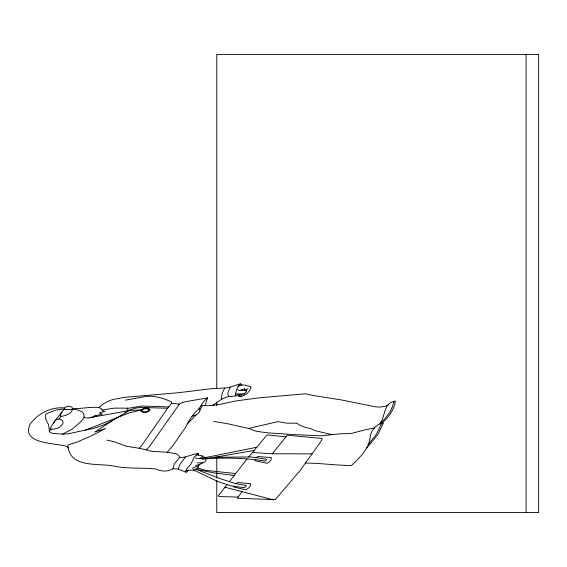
<?xml version="1.0" encoding="UTF-8"?>
<svg xmlns="http://www.w3.org/2000/svg" width="567" height="567" viewBox="0 0 567 567"><rect width="100%" height="100%" fill="white"/><g stroke="black" fill="none" stroke-linecap="round" stroke-linejoin="round"><path stroke-width="0.85" d="M125.541 400.139L145.102 396.617C154.118 395.071 163.261 398.395 171.44 401.762L171.56 403.25L167.612 408.261L141.133 407.425L135.633 408.091L130.63 409.665L112.202 420.728L94.774 432.047L105.568 428.468L91.734 435.725L76.439 442.373L67.934 444.939C68.926 468.477 97.8 462.927 113.492 466.053C127.334 468.973 141.722 467.527 155.613 468.966C161.113 471.546 167.499 472.049 172.9 468.739L174.289 464.012L179.562 457.505C186.231 457.853 192.093 453.891 198.67 453.501L198.365 455.138M244.242 393.519L243.973 395.369C247.361 394.164 249.749 390.826 251.004 387.559L250.635 386.63L244.639 385.014L241.946 384.986L240.479 383.845C236.985 386.488 235.978 391.414 235.418 395.532L235.943 395.894L236.971 395.497L239.019 394.065C241.577 394.15 245.794 394.249 246.525 391.131L244.66 390.486L239.146 390.472L237.672 389.642M240.94 389.72L244.434 389.387L244.526 388.232M246.269 390.819L246.369 389.869L247.956 388.678M167.265 452.26C174.104 444.514 179.604 435.768 185.65 427.369C188.74 420.211 193.354 413.612 199.152 408.587L199.797 408.842L199.797 411.514L198.337 413.421L196.054 414.987L187.308 423.953M62.455 434.152L72.441 428.971L80.294 422.075A19.526 10.277 -29.3 0 0 82.995 418.992L84.058 417.078L83.866 414.229A25.558 13.459 -29.3 0 0 81.981 411.762L78.196 410.076L74.724 409.317L66.991 409.587L61.633 409.105L55.438 410.132L46.274 413.818L45.573 415.037L45.792 419.204L48.649 424.945L49.407 431.799L51.42 433.075L54 433.443L62.455 434.152L67.948 433.868L94.654 428.113L103.626 424.959L112.202 420.728M185.707 472.02L186.621 468.888L190.675 464.501L194.134 457.257L198.188 453.352M172.9 468.739L178.286 469.093C179.037 464.366 182.702 460.886 185.324 457.108M59.046 418.871L60.917 416.228C65.403 416.348 74.532 412.443 71.952 407.149C69.911 406.206 66.75 405.483 65.212 407.645C60.251 414.697 53.709 421.175 50.031 428.879L53.341 429.176L57.352 428.305A6.414 3.381 -29.3 0 0 60.357 426.561C68.324 420.267 56.551 415.214 53.603 423.159M204.985 405.646L207.628 397.878L185.983 401.613L181.674 402.733L179.285 404.186L149.412 446.605L146.428 449.829M305.464 463.069C320.851 463.119 336.316 465.493 351.561 465.472C359.847 457.349 369.422 448.66 370.216 436.285C371.335 430.559 375.715 424.697 381.584 423.506C388.026 417.865 394.795 409.254 395.284 400.819L393.966 401.826L392.031 407.694L389.777 412.344L384.965 418.616L379.954 423.79C385.418 416.617 383.214 403.52 394.285 401.316M381.584 423.506L376.481 434.173L368.224 444.663M243.69 395.185L241.358 396.765L240.351 396.808L242.137 393.987M240.33 396.503L239.04 396.319L241.308 394.129M199.995 410.069L202.157 405.66M240.479 383.845C235.135 385.064 230.287 387.814 224.73 388.019L222.314 392.945L221.513 396.737L221.775 399.161L212.703 405.313M230.4 387.218L228.303 391.414L227.778 394.065L228.643 396.262L230.634 396.567L235.943 395.894M199.882 458.427L201.696 456.867L204.326 457.016L205.084 457.541M199.152 408.587L203.574 401.5L207.628 397.878M61.931 411.954C61.463 412.939 59.159 415.491 60.917 416.228M167.612 408.261L141.445 445.903L139.305 448.277M252.407 452.494L272.33 453.77L287.214 435.258L321.964 438.426L321.978 439.701L318.916 444.322L299.475 471.34L275.215 499.676L237.212 498.202L242.081 491.681M227.091 484.565L218.302 495.849L218.982 496.543L238.055 497.068M229.373 481.638L247.07 458.923M248.7 456.959L267.1 434.896L285.775 436.817M49.272 431.239L51.122 429.176M205.715 458.838L206.062 460.418C204.552 463.303 200.385 462.707 198.733 465.642C198.436 469.866 191.866 470.468 188.457 470.334L186.33 472.346L178.286 469.093M366.544 448.263L377.693 434.875L383.42 423.01L382.399 422.89M72.767 408.36C81.464 409.133 90.075 406.482 98.771 407.567L103.088 404.016L109.438 400.671L113.138 399.48L124.286 397.332L177.386 392.832L212.469 388.601L224.73 388.019M124.747 413.081L127.228 410.905L128.022 409.473L127.051 408.112M240.408 394.15C239.862 394.327 237.474 396.198 239.04 396.319M388.083 405.029L385.085 406.397L379.521 407.085L375.609 406.837L341.369 399.941L311.531 395.199L305.698 393.76L258.793 397.892L236.914 400.784L217.246 404.895L209.365 405.625L201.15 405.667M198.733 465.642L192.163 468.299M255.901 457.718L258.013 456.499L271.302 457.633C271.784 460.262 269.119 462.204 267.064 463.26L255.164 460.765L254.81 459.709M199.917 464.38L195.551 465.514M235.666 483.686L237.984 482.517L250.685 483.779C250.834 486.621 248.19 488.641 245.901 489.782L233.845 487.025L233.746 486.217M196.054 414.987L192.007 416.221M228.643 396.262L221.775 399.161M237.97 386.432L241.946 384.986M85.39 430.055L129.51 412.811L141.155 410.005C143.309 407.971 147.845 406.886 149.957 409.381L149.964 409.955C148.263 412.677 143.054 413.704 140.857 411.174L141.155 410.005L130.53 410.302L89.735 417.702M248.488 428.432L278.106 421.621L286.541 423.152L296.839 423.223L299.83 425.222L305.436 427.454L310.9 428.645L314.508 430.502L331.688 434.655M374.433 428.042L366.991 429.382L350.718 433.592L340.193 433.783L321.666 435.839L296.704 434.733L268.439 432.912L261.004 431.962L255.71 431.14L249.218 428.574L228.14 423.854L213.546 421.345M195.487 457.732L196.416 458.334L201.143 458.434L256.738 447.264M102.23 409.969L114.314 408.12L129.255 408.176L141.807 406.029L168.668 406.9M201.143 458.434L202.221 458.951L214.822 457.271L254.08 450.467M202.454 462.835L197.295 462.807M179.285 404.186L171.56 403.25M235.468 394.008L239.019 394.065M202.221 458.951C223.256 457.697 244.427 457.59 265.257 461.12L266.625 459.256L250.834 456.938L214.822 457.271M185.99 470.369L188.457 470.334M312.112 453.869L272.33 453.77M64.9 407.999C51.448 406.447 37.706 413.442 29.987 424.343C20.731 444.592 56.898 442.912 66.807 446.399L68.132 447.944M235.674 473.551L205.516 470.334L197.522 468.044M234.15 475.507L213.745 472.85L195.821 469.235L219.06 478.279L235.943 483.779L246.439 485.437L245.142 487.259L244.547 487.719L230.904 485.827L217.579 481.433L193.616 469.986M196.536 454.826L202.398 455.783L202.674 456.782M106.809 440.112L113.769 441.601L126.391 446.257L140.524 448.497L151.765 451.289L167.655 452.289L176.592 453.756L179.555 456.676L179.562 457.505M244.434 389.387L246.369 389.869M225.007 487.244L273.741 499.917M98.771 407.567L101.273 408.63L103.038 411.11L104.881 411.394L99.367 412.932L102.365 414.229L94.54 415.894L96.744 416.036L88.289 418.042L85.56 417.893L84.058 417.078M526.077 54.46L526.077 512.54M216.764 388.735L216.764 54.46L538.65 54.46L538.65 512.54L216.764 512.54L216.764 480.703M216.764 401.996L216.764 405.533M216.764 458.597L216.764 478.052M142.048 410.061L141.913 410.671C143.557 412.514 147.37 412.018 148.908 410.217L148.901 409.877C147.271 408.02 143.841 408.651 142.048 410.061"/></g></svg>
